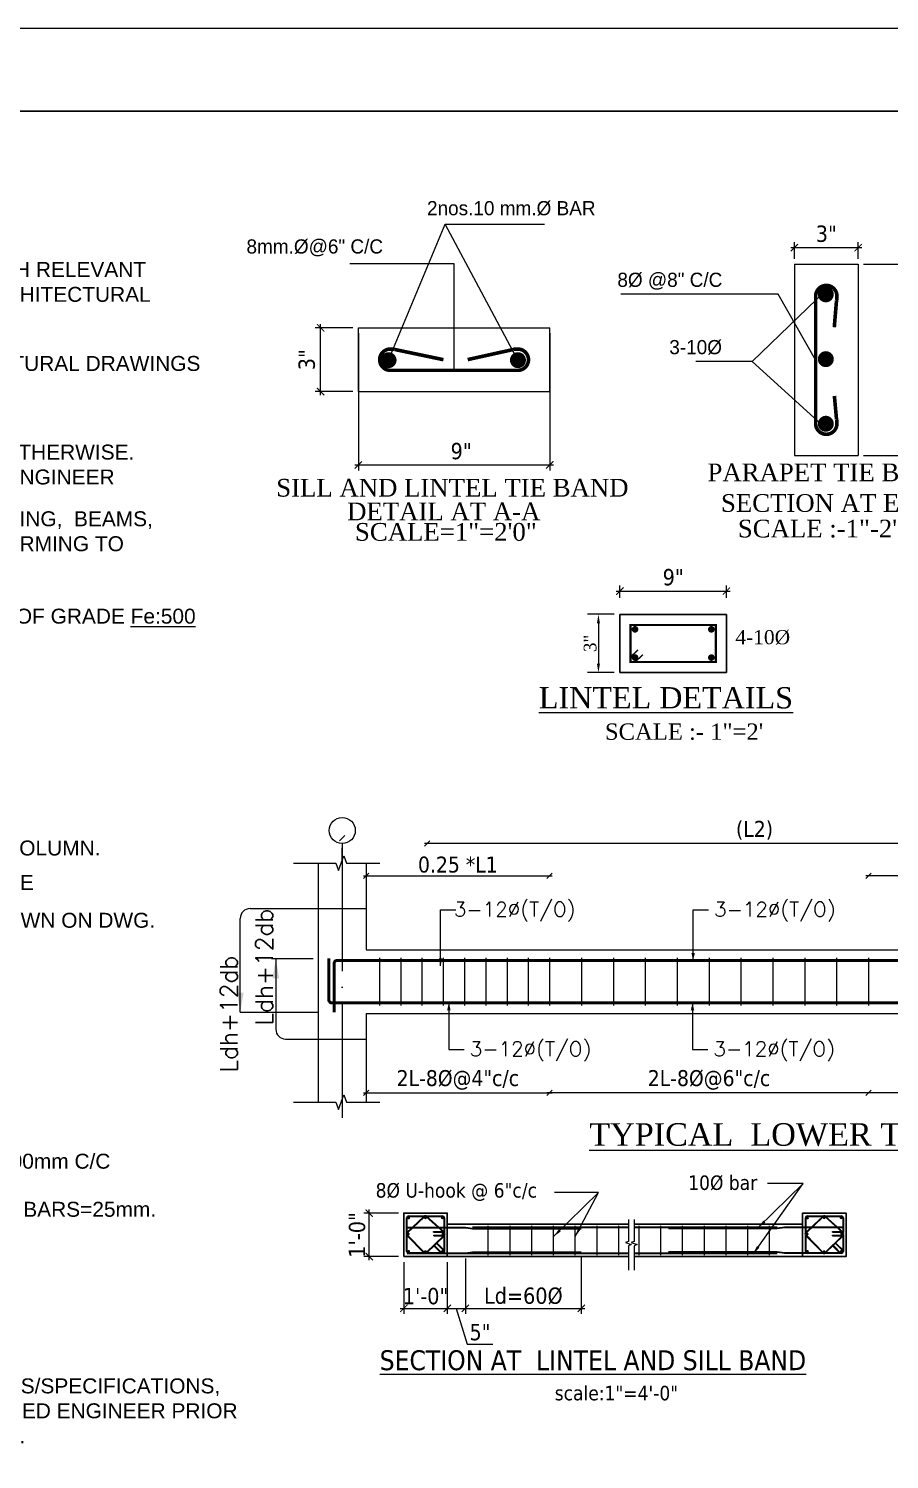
# Model space of a CAD drawing. Header units: inches. Extents: x 130993 to 274375, y -5108 to 103559.
# Drawn here: x 151412 to 151888, y 50694 to 51484 of the extents above; entities that cross this region are included whole.
import ezdxf
from ezdxf.enums import TextEntityAlignment as Align

# ---------------------------------------------------------------- set-up
doc = ezdxf.new("R2010")
doc.units = ezdxf.units.IN
doc.header["$MEASUREMENT"] = 0
doc.header["$PDMODE"] = 2
doc.header["$PDSIZE"] = -3
doc.linetypes.add('ACAD_ISO04W100', pattern=[30, 24, -3, 0, -3])
doc.linetypes.add('DASHED', pattern=[0.75, 0.5, -0.25])
for name, color, linetype, lineweight in [('BARS', 1, 'Continuous', 50), ('beam line', 3, 'DASHED', 15), ('Boarder', 145, 'Continuous', 20), ('CL', 6, 'ACAD_ISO04W100', 9), ('DIM', 5, 'Continuous', 9), ('DIMENSION', 142, 'Continuous', 20), ('HATCH', 9, 'Continuous', 9), ('MS_bar', 7, 'Continuous', 40), ('PLOT', 1, 'Continuous', 15), ('RCC LINE', 85, 'Continuous', 20), ('REN', 7, 'Continuous', 35), ('STIRUPS', 103, 'Continuous', 35), ('TEXT', 181, 'Continuous', 13), ('wall', 1, 'Continuous', 30)]:
    doc.layers.add(name, color=color, linetype=linetype, lineweight=lineweight)
doc.layers.add('ELEVATION', color=7, linetype='Continuous')
doc.layers.add('STIRRUPS', color=7, linetype='Continuous')
doc.styles.add('Arial', font='arial.ttf', dxfattribs={"width": 0.8, "height": 200})
doc.styles.add('DIM', font='dutch.ttf')
doc.styles.add('dim2', font='tahoma.ttf', dxfattribs={"height": 3})
doc.styles.add('ordinary', font='romans.shx')
doc.styles.add('ramon', font='arial.ttf', dxfattribs={"height": 7})
doc.styles.add('romans', font='romans.shx')
doc.styles.add('ROOM', font='dutch.ttf')
doc.styles.get("Standard").update_dxf_attribs({"font": 'txt.shx', "height": 6})
doc.styles.add('STYLUS', font='stylu.ttf')
doc.styles.add('TAHOMA', font='tahoma.ttf', dxfattribs={"height": 9})
doc.dimstyles.new('1-2', dxfattribs={"dimscale": 0, "dimtxt": 8, "dimasz": 4, "dimexe": 3, "dimexo": 3, "dimgap": 3, "dimtad": 1, "dimdec": 0, "dimlfac": 0.25, "dimzin": 3, "dimdsep": 46, "dimlunit": 4, "dimtxsty": 'TAHOMA', "dimblk1": 'ARCHTICK', "dimblk2": 'ARCHTICK', "dimsah": 1, "dimcen": 0, "dimdle": 2, "dimclrd": 6, "dimclre": 6, "dimclrt": 7, "dimadec": 0, "dimazin": 0, "dimtfac": 0.333333, "dimtdec": 0, "dimtix": 1, "dimtofl": 0, "dimtmove": 0, "dimatfit": 2, "dimfxl": 1, "dimtolj": 1, "dimtzin": 0, "dimlwd": -1, "dimlwe": -1, "dimarcsym": 0})
doc.dimstyles.new('1-4', dxfattribs={"dimscale": 0, "dimtxt": 8, "dimasz": 4, "dimexe": 3, "dimexo": 3, "dimgap": 2, "dimtad": 1, "dimdec": 0, "dimlfac": 0.5, "dimzin": 3, "dimdsep": 46, "dimlunit": 4, "dimtxsty": 'TAHOMA', "dimblk1": 'ARCHTICK', "dimblk2": 'ARCHTICK', "dimsah": 1, "dimcen": 0, "dimdle": 2, "dimclrd": 6, "dimclre": 6, "dimclrt": 7, "dimadec": 0, "dimazin": 0, "dimtfac": 0.333333, "dimtdec": 0, "dimtmove": 1, "dimatfit": 2, "dimfxl": 1, "dimtolj": 1, "dimtzin": 0, "dimlwd": -1, "dimlwe": -1, "dimarcsym": 0})
doc.dimstyles.new('ARROW1', dxfattribs={"dimscale": 96, "dimtxt": 15, "dimasz": 0.05, "dimexe": 0.078125, "dimexo": 0.09375, "dimgap": 0.03125, "dimtad": 1, "dimdec": 0, "dimzin": 3, "dimdsep": 46, "dimlunit": 4, "dimtxsty": 'TAHOMA', "dimcen": 0.09375, "dimclrt": 7, "dimadec": 0, "dimazin": 0, "dimtfac": 1, "dimtdec": 0, "dimtmove": 0, "dimatfit": 3, "dimfxl": 1, "dimfrac": 2, "dimtolj": 1, "dimtzin": 0, "dimarcsym": 0})
doc.dimstyles.new('Copy of Standard1', dxfattribs={"dimscale": 24, "dimtxt": 0.083333, "dimasz": 0.03125, "dimexe": 0.046875, "dimexo": 0.078125, "dimgap": 0.046875, "dimtad": 1, "dimdec": 0, "dimzin": 3, "dimdsep": 46, "dimlunit": 4, "dimtxsty": 'Arial', "dimblk": 'DOT', "dimcen": 0.13, "dimdle": 0.046875, "dimclrd": 5, "dimclre": 5, "dimclrt": 7, "dimaunit": 1, "dimadec": 0, "dimazin": 0, "dimtfac": 1, "dimtdec": 0, "dimtofl": 0, "dimtmove": 0, "dimatfit": 3, "dimldrblk": 'DOT', "dimfxl": 1, "dimtolj": 1, "dimtzin": 0, "dimlwd": -1, "dimlwe": -1, "dimarcsym": 0})
doc.dimstyles.new('dim 3  -8', dxfattribs={"dimtxt": 3, "dimasz": 1, "dimexe": 0.5, "dimexo": 0, "dimgap": 0.5, "dimtad": 1, "dimdec": 4, "dimzin": 3, "dimlunit": 4, "dimtxsty": 'dim2', "dimblk": 'OBLIQUE', "dimcen": 0, "dimdle": 0.5, "dimse1": 1, "dimse2": 1, "dimclrd": 256, "dimclre": 256, "dimclrt": 256, "dimadec": 0, "dimazin": 0, "dimtfac": 1, "dimtdec": 4, "dimtix": 1, "dimtmove": 0, "dimatfit": 3, "dimldrblk": 'lea', "dimfxl": 1, "dimfrac": 1, "dimarcsym": 0})
doc.dimstyles.new('dim2', dxfattribs={"dimtxt": 2.5, "dimasz": 1, "dimexe": 0.5, "dimexo": 0, "dimgap": 0.5, "dimtad": 1, "dimzin": 3, "dimlunit": 4, "dimtxsty": 'dim2', "dimblk": 'OBLIQUE', "dimcen": 0, "dimdle": 0.5, "dimclrd": 256, "dimclre": 256, "dimclrt": 256, "dimadec": 0, "dimazin": 0, "dimtfac": 1, "dimtix": 1, "dimtmove": 0, "dimatfit": 3, "dimldrblk": 'lea', "dimfxl": 1, "dimfxlon": 1, "dimfrac": 1, "dimarcsym": 0})
doc.dimstyles.new('FD', dxfattribs={"dimtxt": 7, "dimasz": 5, "dimexe": 6, "dimexo": 0, "dimgap": 1, "dimtad": 1, "dimdec": 4, "dimrnd": 1, "dimzin": 0, "dimdsep": 46, "dimlunit": 4, "dimtxsty": 'DIM', "dimcen": 0.0625, "dimclrd": 256, "dimclre": 256, "dimclrt": 256, "dimadec": 0, "dimazin": 0, "dimtfac": 0.010417, "dimtdec": 4, "dimtmove": 1, "dimatfit": 3, "dimfxl": 1, "dimfrac": 2, "dimtolj": 1, "dimtzin": 0, "dimarcsym": 0})

# ---------------------------------------------------------------- blocks, each defined once
blk = doc.blocks.new('_Oblique')
at = {"color": 0, "linetype": 'ByBlock', "lineweight": -2}
blk.add_line((-0.5, -0.5), (0.5, 0.5), dxfattribs=at)
blk = doc.blocks.new('lea')
blk.add_solid([(-1.4, -0.33), (-1.4, 0.33), (0, 0)])
blk = doc.blocks.new('*D156')
at = {"layer": 'Defpoints', "color": 0}
for p in [(63.04, 46.77), (28.54, 37.87), (63.04, 29.89)]:
    blk.add_point(p, dxfattribs=at)
at = {"layer": 'DIM', "lineweight": -2}
blk.add_line((28.04, 29.89), (63.54, 29.89), dxfattribs=at)
at = {"layer": 'DIM', "lineweight": -2, "rotation": 180}
blk.add_blockref('_Oblique', (28.54, 29.89), dxfattribs=at)
at = {"layer": 'DIM', "lineweight": -2}
blk.add_blockref('_Oblique', (63.04, 29.89), dxfattribs=at)
at = {"layer": 'DIM', "insert": (45.79, 32.28), "char_height": 3, "attachment_point": 5, "style": 'dim2'}
blk.add_mtext('2L-8%%C@4"c/c', dxfattribs=at)
blk = doc.blocks.new('*D157')
at = {"layer": 'Defpoints', "color": 0}
for p in [(63.04, 46.77), (123.04, 46.77), (63.04, 29.89)]:
    blk.add_point(p, dxfattribs=at)
at = {"layer": 'DIM', "lineweight": -2}
blk.add_line((123.54, 29.89), (62.54, 29.89), dxfattribs=at)
at = {"layer": 'DIM', "lineweight": -2, "rotation": 180}
blk.add_blockref('_Oblique', (63.04, 29.89), dxfattribs=at)
at = {"layer": 'DIM', "lineweight": -2}
blk.add_blockref('_Oblique', (123.04, 29.89), dxfattribs=at)
at = {"layer": 'DIM', "insert": (93.04, 32.28), "char_height": 3, "attachment_point": 5, "style": 'dim2'}
blk.add_mtext('2L-8%%C@6"c/c', dxfattribs=at)
blk = doc.blocks.new('*D158')
at = {"layer": 'Defpoints', "color": 0}
for p in [(123.04, 46.77), (157.54, 44.77), (123.04, 29.89)]:
    blk.add_point(p, dxfattribs=at)
at = {"layer": 'DIM', "lineweight": -2}
blk.add_line((158.04, 29.89), (122.54, 29.89), dxfattribs=at)
at = {"layer": 'DIM', "lineweight": -2, "rotation": 180}
blk.add_blockref('_Oblique', (123.04, 29.89), dxfattribs=at)
at = {"layer": 'DIM', "lineweight": -2}
blk.add_blockref('_Oblique', (157.54, 29.89), dxfattribs=at)
at = {"layer": 'DIM', "insert": (140.29, 32.28), "char_height": 3, "attachment_point": 5, "style": 'dim2'}
blk.add_mtext('2L-8%%C@4"c/c', dxfattribs=at)
blk = doc.blocks.new('*D159')
at = {"layer": 'Defpoints', "color": 0}
for p in [(63.04, 70.69), (28.54, 56.77), (63.04, 53.77)]:
    blk.add_point(p, dxfattribs=at)
at = {"layer": 'DIM', "lineweight": -2}
blk.add_line((28.04, 70.69), (63.54, 70.69), dxfattribs=at)
at = {"layer": 'DIM', "lineweight": -2, "rotation": 180}
blk.add_blockref('_Oblique', (28.54, 70.69), dxfattribs=at)
at = {"layer": 'DIM', "lineweight": -2}
blk.add_blockref('_Oblique', (63.04, 70.69), dxfattribs=at)
at = {"layer": 'DIM', "insert": (45.79, 72.76), "char_height": 3, "attachment_point": 5, "style": 'dim2'}
blk.add_mtext('0.25 *L1', dxfattribs=at)
blk = doc.blocks.new('*D160')
at = {"layer": 'Defpoints', "color": 0}
for p in [(123.04, 70.69), (157.54, 56.77), (123.04, 53.77)]:
    blk.add_point(p, dxfattribs=at)
at = {"layer": 'DIM', "lineweight": -2}
blk.add_line((158.04, 70.69), (122.54, 70.69), dxfattribs=at)
at = {"layer": 'DIM', "lineweight": -2, "rotation": 180}
blk.add_blockref('_Oblique', (123.04, 70.69), dxfattribs=at)
at = {"layer": 'DIM', "lineweight": -2}
blk.add_blockref('_Oblique', (157.54, 70.69), dxfattribs=at)
at = {"layer": 'DIM', "insert": (140.29, 72.76), "char_height": 3, "attachment_point": 5, "style": 'dim2'}
blk.add_mtext('0.25*L1 ', dxfattribs=at)
blk = doc.blocks.new('*D167')
at = {"layer": 'Defpoints', "color": 0}
for p in [(40.04, 76.75), (40.04, 70.45), (162.04, 70.45)]:
    blk.add_point(p, dxfattribs=at)
at = {"layer": 'DIM', "lineweight": -2}
blk.add_line((162.54, 76.75), (39.54, 76.75), dxfattribs=at)
at = {"layer": 'DIM', "lineweight": -2, "rotation": 180}
blk.add_blockref('_Oblique', (40.04, 76.75), dxfattribs=at)
at = {"layer": 'DIM', "lineweight": -2}
blk.add_blockref('_Oblique', (162.04, 76.75), dxfattribs=at)
at = {"layer": 'DIM', "insert": (101.04, 79.23), "char_height": 3, "attachment_point": 5, "style": 'dim2'}
blk.add_mtext(' (L2)', dxfattribs=at)
blk = doc.blocks.new('_ArchTick')
at = {"color": 0, "linetype": 'ByBlock', "const_width": 0.15}
blk.add_lwpolyline([(-0.5, -0.5), (0.5, 0.5)], dxfattribs=at)
blk = doc.blocks.new('*D1559')
at = {"layer": 'Defpoints', "color": 0}
for p in [(151619.5, 50805.93), (151643.5, 50805.93), (151643.5, 50777.4)]:
    blk.add_point(p, dxfattribs=at)
at = {"layer": 'DIM', "color": 6}
for p, q in [((151619.5, 50802.93), (151619.5, 50774.4)), ((151643.5, 50802.93), (151643.5, 50774.4)), ((151617.5, 50777.4), (151645.5, 50777.4))]:
    blk.add_line(p, q, dxfattribs=at)
at = {"layer": 'DIM', "color": 6, "xscale": 4, "yscale": 4, "zscale": 4, "rotation": 180}
blk.add_blockref('_ArchTick', (151619.5, 50777.4), dxfattribs=at)
at = {"layer": 'DIM', "color": 6, "xscale": 4, "yscale": 4, "zscale": 4}
blk.add_blockref('_ArchTick', (151643.5, 50777.4), dxfattribs=at)
at = {"layer": 'DIM', "color": 7, "insert": (151631.5, 50784.08), "char_height": 9, "attachment_point": 5, "style": 'TAHOMA'}
blk.add_mtext('\\A1;1\'-0"', dxfattribs=at)
blk = doc.blocks.new('*D1560')
at = {"layer": 'Defpoints', "color": 0}
for p in [(151643.5, 50805.93), (151653.5, 50807.93), (151653.5, 50777.4)]:
    blk.add_point(p, dxfattribs=at)
at = {"layer": 'DIM', "color": 6}
for p, q in [((151653.5, 50804.93), (151653.5, 50774.4)), ((151643.5, 50802.93), (151643.5, 50774.4)), ((151641.5, 50777.4), (151655.5, 50777.4)), ((151648.5, 50777.4), (151654.44, 50757.62)), ((151654.44, 50757.62), (151668.73, 50757.62))]:
    blk.add_line(p, q, dxfattribs=at)
at = {"layer": 'DIM', "color": 6, "xscale": 4, "yscale": 4, "zscale": 4, "rotation": 180}
blk.add_blockref('_ArchTick', (151643.5, 50777.4), dxfattribs=at)
at = {"layer": 'DIM', "color": 6, "xscale": 4, "yscale": 4, "zscale": 4}
blk.add_blockref('_ArchTick', (151653.5, 50777.4), dxfattribs=at)
at = {"layer": 'DIM', "color": 7, "insert": (151661.58, 50764.21), "char_height": 9, "attachment_point": 5, "style": 'TAHOMA'}
blk.add_mtext('\\A1;5"', dxfattribs=at)
blk = doc.blocks.new('*D1561')
at = {"layer": 'Defpoints', "color": 0}
for p in [(151653.5, 50807.93), (151717.5, 50808.43), (151717.5, 50777.4)]:
    blk.add_point(p, dxfattribs=at)
at = {"layer": 'DIM', "color": 6}
for p, q in [((151653.5, 50804.93), (151653.5, 50774.4)), ((151717.5, 50805.43), (151717.5, 50774.4)), ((151651.5, 50777.4), (151719.5, 50777.4))]:
    blk.add_line(p, q, dxfattribs=at)
at = {"layer": 'DIM', "color": 6, "xscale": 4, "yscale": 4, "zscale": 4, "rotation": 180}
blk.add_blockref('_ArchTick', (151653.5, 50777.4), dxfattribs=at)
at = {"layer": 'DIM', "color": 6, "xscale": 4, "yscale": 4, "zscale": 4}
blk.add_blockref('_ArchTick', (151717.5, 50777.4), dxfattribs=at)
at = {"layer": 'DIM', "color": 7, "insert": (151685.5, 50784.19), "char_height": 9, "attachment_point": 5, "style": 'TAHOMA'}
blk.add_mtext('\\A1;Ld=60%%C ', dxfattribs=at)
blk = doc.blocks.new('*D1562')
at = {"layer": 'Defpoints', "color": 0}
for p in [(151600.43, 50829.93), (151619.5, 50829.93), (151619.5, 50805.93)]:
    blk.add_point(p, dxfattribs=at)
at = {"layer": 'DIM', "color": 6}
for p, q in [((151616.5, 50829.93), (151597.43, 50829.93)), ((151600.43, 50803.93), (151600.43, 50831.93)), ((151616.5, 50805.93), (151597.43, 50805.93))]:
    blk.add_line(p, q, dxfattribs=at)
at = {"layer": 'DIM', "color": 6, "xscale": 4, "yscale": 4, "zscale": 4}
for p, rotation in [((151600.43, 50829.93), 90), ((151600.43, 50805.93), 270)]:
    blk.add_blockref('_ArchTick', p, dxfattribs=dict(at, rotation=rotation))
at = {"layer": 'DIM', "color": 7, "insert": (151593.74, 50817.93), "char_height": 9, "attachment_point": 5, "rotation": 90, "style": 'TAHOMA'}
blk.add_mtext('\\A1;1\'-0"', dxfattribs=at)
blk = doc.blocks.new('txt')
at = {"layer": 'ELEVATION', "lineweight": 25, "ltscale": 50, "style": 'ramon'}
for s, p in [('3. UNLESS SPECIFIED OTHERWISE, ALL LEVELS SHOWN IN STRUCTURAL DRAWINGS', (30736.3, -25284.6)), ('9. BARS IN COLUMNS SHALL BE SPLICED ONLY AT MID HEIGHT OF COLUMN.', (30729.17, -25608.69)), ('10. BARS SPLICING IN BEAM SHALL BE AVOIDED IN THE SPAN WHERE', (30728.78, -25631.75)), ('  INTERMEDIATE BEAM IS CONNECTED AND SHALL BE ONLY AS SHOWN ON DWG.', (30729.34, -25657.03)), ('12. TEMP./DISTRIBUTION REINFORCEMENT FOR SLAB - TMT 8%%C @ 200mm C/C', (30729.47, -25818.17)), ('13. CLEAR VERTICAL DISTANCE BETWEEN TWO ROWS (LAYERS) OF BARS=25mm.', (30729.56, -25850.34))]:
    blk.add_text(s, height=10, dxfattribs=at).set_placement(p)
at = {"layer": 'ELEVATION', "lineweight": 25, "ltscale": 50, "char_height": 10, "attachment_point": 1, "style": 'ramon'}
for s, insert, width in [('2. STRUCTURAL DRAWINGS SHALL BE READ IN CONJUNCTION WITH RELEVANT \\P    ARCHITECTURAL DRAWINGS AND IN ANY CONFLICT REFER  ARCHITECTURAL\\P    DRAWINGS FOR DIMENSIONS.', (30736.46, -25211.71), 564.6945), ('5. ALL DIMENSION & LEVEL ARE IN FEET-INCHES UNLESS NOTED OTHERWISE. \\P    ALL DIMENSION TO BE VERIFIED ON SITE & APPROVED BY THE ENGINEER', (30736.31, -25333.87), 564.6945), ('6. GRADE OF CONCRETE MIX SHALL BE {\\L\\C1;M-25} FOR COLUMNS, FOOTING,  BEAMS, SLABS {\\L\\C1;M20} FOR  WALLS ETC.  UNLESS NOTED OTHERWISE CONFORMING TO IS:456-2000.', (30736.35, -25378.49), 564.6945), ('7. REINFORCEMENT SHALL BE HIGH STRENGTH DEFORMED BARS OF GRADE{\\L \\C1;Fe:500}  \\P   CONFORMING TO IS: 1786-2008.', (30736.23, -25443.62), 601.2329), ('18. ANY DISCREPANCY NOTED BETWEEN DETAILS IN THE DRAWINGS/SPECIFICATIONS,\\P     THE MATTER SHALL BE BROUGHT TO THE NOTICE OF  CONCERNED ENGINEER PRIOR \\P     TO CONSTRUCTION AND GOT RECONCILED BEFORE EXECUTION.', (30730.97, -25958.46), 684.4209)]:
    blk.add_mtext(s, dxfattribs=dict(at, insert=insert, width=width))
blk = doc.blocks.new('*D60')
at = {"layer": 'Defpoints', "color": 0}
for p in [(53491, 13840.91), (53432.18, 13834.19), (53491, 13834.19)]:
    blk.add_point(p, dxfattribs=at)
at = {"layer": 'DIMENSION', "color": 6}
for p, q in [((53430.18, 13840.91), (53493, 13840.91)), ((53432.18, 13837.19), (53432.18, 13843.91)), ((53491, 13837.19), (53491, 13843.91))]:
    blk.add_line(p, q, dxfattribs=at)
at = {"layer": 'DIMENSION', "color": 6, "xscale": 4, "yscale": 4, "zscale": 4, "rotation": 180}
blk.add_blockref('_ArchTick', (53432.18, 13840.91), dxfattribs=at)
at = {"layer": 'DIMENSION', "color": 6, "xscale": 4, "yscale": 4, "zscale": 4}
blk.add_blockref('_ArchTick', (53491, 13840.91), dxfattribs=at)
at = {"layer": 'DIMENSION', "color": 7, "insert": (53461.59, 13848.51), "char_height": 9, "attachment_point": 5, "style": 'TAHOMA'}
blk.add_mtext('\\A1;9"', dxfattribs=at)
blk = doc.blocks.new('*D61')
at = {"layer": 'Defpoints', "color": 0}
for p in [(53429.01, 13828.14), (53420.32, 13795.93), (53429.01, 13795.93)]:
    blk.add_point(p, dxfattribs=at)
at = {"layer": 'DIMENSION', "lineweight": -2}
for p, q in [((53429.01, 13828.14), (53414.32, 13828.14)), ((53420.32, 13823.14), (53420.32, 13800.93)), ((53429.01, 13795.93), (53414.32, 13795.93))]:
    blk.add_line(p, q, dxfattribs=at)
at = {"layer": 'DIMENSION'}
for points in [[(53419.49, 13823.14), (53421.15, 13823.14), (53420.32, 13828.14)], [(53419.49, 13800.93), (53421.15, 13800.93), (53420.32, 13795.93)]]:
    blk.add_solid(points, dxfattribs=at)
at = {"layer": 'DIMENSION', "insert": (53415.75, 13812.03), "char_height": 7, "attachment_point": 5, "rotation": 90, "style": 'DIM'}
blk.add_mtext('\\A1;3"', dxfattribs=at)
blk = doc.blocks.new('_Dot')
at = {"color": 0, "linetype": 'ByBlock', "lineweight": -2}
blk.add_line((-0.5, 0), (-1, 0), dxfattribs=at)
at = {"color": 0, "linetype": 'ByBlock', "const_width": 0.5}
blk.add_lwpolyline([(-0.25, 0, 1), (0.25, 0, 1)], format="xyb", close=True, dxfattribs=at)
blk = doc.blocks.new('*D104')
at = {"layer": 'Defpoints', "color": 0}
for p in [(53287.8, 13986.2), (53393.44, 13986.2), (53393.44, 13910.49)]:
    blk.add_point(p, dxfattribs=at)
at = {"layer": 'DIMENSION', "color": 6}
for p, q in [((53287.8, 13983.2), (53287.8, 13907.49)), ((53393.44, 13983.2), (53393.44, 13907.49)), ((53285.8, 13910.49), (53395.44, 13910.49))]:
    blk.add_line(p, q, dxfattribs=at)
at = {"layer": 'DIMENSION', "color": 6, "xscale": 4, "yscale": 4, "zscale": 4, "rotation": 180}
blk.add_blockref('_ArchTick', (53287.8, 13910.49), dxfattribs=at)
at = {"layer": 'DIMENSION', "color": 6, "xscale": 4, "yscale": 4, "zscale": 4}
blk.add_blockref('_ArchTick', (53393.44, 13910.49), dxfattribs=at)
at = {"layer": 'DIMENSION', "color": 7, "insert": (53344.53, 13918.09), "char_height": 9, "attachment_point": 5, "style": 'TAHOMA'}
blk.add_mtext('\\A1;9"', dxfattribs=at)
blk = doc.blocks.new('*D105')
at = {"layer": 'Defpoints', "color": 0}
for p in [(53266.96, 13986.2), (53287.8, 13986.2), (53287.8, 13950.99)]:
    blk.add_point(p, dxfattribs=at)
at = {"layer": 'DIMENSION', "color": 6}
for p, q in [((53284.8, 13986.2), (53263.96, 13986.2)), ((53266.96, 13948.99), (53266.96, 13988.2)), ((53284.8, 13950.99), (53263.96, 13950.99))]:
    blk.add_line(p, q, dxfattribs=at)
at = {"layer": 'DIMENSION', "color": 6, "xscale": 4, "yscale": 4, "zscale": 4}
for p, rotation in [((53266.96, 13986.2), 90), ((53266.96, 13950.99), 270)]:
    blk.add_blockref('_ArchTick', p, dxfattribs=dict(at, rotation=rotation))
at = {"layer": 'DIMENSION', "color": 7, "insert": (53259.36, 13968.6), "char_height": 9, "attachment_point": 5, "rotation": 90, "style": 'TAHOMA'}
blk.add_mtext('\\A1;3"', dxfattribs=at)
blk = doc.blocks.new('*D106')
at = {"layer": 'Defpoints', "color": 0}
for p in [(53563.71, 14030.42), (53528.5, 14021.32), (53563.71, 14021.32)]:
    blk.add_point(p, dxfattribs=at)
at = {"layer": 'DIMENSION', "color": 6}
for p, q in [((53526.5, 14030.42), (53565.71, 14030.42)), ((53528.5, 14024.32), (53528.5, 14033.42)), ((53563.71, 14024.32), (53563.71, 14033.42))]:
    blk.add_line(p, q, dxfattribs=at)
at = {"layer": 'DIMENSION', "color": 6, "xscale": 4, "yscale": 4, "zscale": 4, "rotation": 180}
blk.add_blockref('_ArchTick', (53528.5, 14030.42), dxfattribs=at)
at = {"layer": 'DIMENSION', "color": 6, "xscale": 4, "yscale": 4, "zscale": 4}
blk.add_blockref('_ArchTick', (53563.71, 14030.42), dxfattribs=at)
at = {"layer": 'DIMENSION', "color": 7, "insert": (53546.11, 14038.02), "char_height": 9, "attachment_point": 5, "style": 'TAHOMA'}
blk.add_mtext('\\A1;3"', dxfattribs=at)
blk = doc.blocks.new('*D107')
at = {"layer": 'Defpoints', "color": 0}
for p in [(53563.71, 14021.32), (53563.71, 13915.68), (53599.41, 13915.68)]:
    blk.add_point(p, dxfattribs=at)
at = {"layer": 'DIMENSION', "color": 6}
for p, q in [((53599.41, 14023.32), (53599.41, 13913.68)), ((53566.71, 14021.32), (53602.41, 14021.32)), ((53566.71, 13915.68), (53602.41, 13915.68))]:
    blk.add_line(p, q, dxfattribs=at)
at = {"layer": 'DIMENSION', "color": 6, "xscale": 4, "yscale": 4, "zscale": 4}
for p, rotation in [((53599.41, 14021.32), 90), ((53599.41, 13915.68), 270)]:
    blk.add_blockref('_ArchTick', p, dxfattribs=dict(at, rotation=rotation))
at = {"layer": 'DIMENSION', "color": 7, "insert": (53591.81, 13968.5), "char_height": 9, "attachment_point": 5, "rotation": 90, "style": 'TAHOMA'}
blk.add_mtext('\\A1;9"', dxfattribs=at)
blk = doc.blocks.new('A$C08B83595')
at = {"linetype": 'Continuous'}
for points in [[(14.84632, 73.04734), (22.85389, 73.04734), (23.35389, 71.67361), (24.35389, 74.42108), (24.85389, 73.04734), (31.14479, 73.04734)], [(14.84632, 28.10994), (22.85389, 28.10994), (23.35389, 26.7362), (24.35389, 29.48368), (24.85389, 28.10994), (31.14479, 28.10994)]]:
    blk.add_lwpolyline(points, dxfattribs=at)
blk.add_circle((24.04656, 79.19831), 2.44805)
at = {"layer": 'BARS'}
for points in [[(21.54247, 55.09399), (21.54247, 47.27414, 0.414213562), (22.04247, 46.77414), (286.04247, 46.77414, 0.414213562), (286.54247, 47.27414), (286.54247, 71.77414)], [(22.54247, 45.02512), (22.54247, 54.27414, -0.414213562), (23.04247, 54.77414), (285.04247, 54.77414, -0.414213562), (285.54247, 54.27414), (285.54247, 29.77414)]]:
    blk.add_lwpolyline(points, format="xyb", dxfattribs=at)
at = {"layer": 'CL'}
blk.add_line((24.04247, 76.75026), (24.04247, 25.16164), dxfattribs=at)
at = {"layer": 'DIM'}
for p, q in [((24.04247, 73.04734), (24.04247, 75.93342)), ((6.70737, 64.50143), (28.54247, 64.50143)), ((13.39445, 39.96844), (28.54247, 39.96844))]:
    blk.add_line(p, q, dxfattribs=at)
for centre, start, end in [((6.70737, 62.66052), 90, 180), ((13.39445, 41.80935), 180, 270)]:
    blk.add_arc(centre, 1.84091, start, end, dxfattribs=at)
for points in [[(12.16718, 51.41217), (10.9399, 51.41217), (11.55354, 55.09399)], [(5.4801, 48.70694), (4.25283, 48.70694), (4.86646, 45.02512)]]:
    blk.add_solid(points, dxfattribs=at)
at = {"layer": 'ELEVATION'}
for p, q in [((4.86646, 45.02512), (4.86646, 62.66064)), ((11.55354, 55.09399), (11.55354, 41.80915))]:
    blk.add_line(p, q, dxfattribs=at)
at = {"layer": 'HATCH', "ltscale": 0.25}
for p, q in [((10.76302, 55.09399), (18.54247, 55.09399)), ((4.86646, 45.02512), (19.54247, 45.02512))]:
    blk.add_line(p, q, dxfattribs=at)
at = {"layer": 'RCC LINE'}
for p, q in [((19.54247, 73.04734), (19.54247, 28.10994)), ((28.54247, 73.04734), (28.54247, 56.77414)), ((28.54247, 56.77414), (157.54247, 56.77414)), ((28.54247, 44.77414), (28.54247, 28.10994)), ((28.54247, 44.77414), (157.54247, 44.77414))]:
    blk.add_line(p, q, dxfattribs=at)
at = {"layer": 'STIRUPS', "lineweight": 25}
for p, q in [((31.04247, 55.27414), (31.04247, 46.27414)), ((35.04247, 55.27414), (35.04247, 46.27414)), ((39.04247, 55.27414), (39.04247, 46.27414)), ((43.04247, 55.27414), (43.04247, 46.27414)), ((47.04247, 55.27414), (47.04247, 46.27414)), ((51.04247, 55.27414), (51.04247, 46.27414)), ((55.04247, 55.27414), (55.04247, 46.27414)), ((59.04247, 55.27414), (59.04247, 46.27414)), ((63.04247, 55.27414), (63.04247, 46.27414)), ((69.04247, 55.27414), (69.04247, 46.27414)), ((75.04247, 55.27414), (75.04247, 46.27414)), ((81.04247, 55.27414), (81.04247, 46.27414)), ((87.04247, 55.27414), (87.04247, 46.27414)), ((93.04247, 55.27414), (93.04247, 46.27414)), ((99.04247, 55.27414), (99.04247, 46.27414)), ((105.04247, 55.27414), (105.04247, 46.27414)), ((111.04247, 55.27414), (111.04247, 46.27414)), ((117.04247, 55.27414), (117.04247, 46.27414)), ((123.04247, 55.27414), (123.04247, 46.27414))]:
    blk.add_line(p, q, dxfattribs=at)
at = {"layer": 'DIM', "rotation": 180}
blk.add_blockref('_Oblique', (24.04247, 77.7305), dxfattribs=at)
at = {"layer": 'DIM', "color": 1, "char_height": 2.75, "attachment_point": 1, "style": 'ordinary'}
for insert in [(45.04754, 65.75126), (93.99165, 65.75126), (48.03551, 39.49176), (93.87018, 39.49176)]:
    blk.add_mtext('3-12%%C(T/O)', dxfattribs=dict(at, insert=insert))
at = {"layer": 'ELEVATION', "char_height": 3.221591, "attachment_point": 5, "rotation": 90, "style": 'romans'}
for insert in [(9.36025, 53.51548), (2.7049, 44.67772)]:
    blk.add_mtext('Ldh+12db', dxfattribs=dict(at, insert=insert))
at = {"layer": 'TEXT', "lineweight": 25, "style": 'ROOM'}
blk.add_text('%%UTYPICAL  LOWER TIE LONGITUDINAL SECTION', height=4.25, dxfattribs=at).set_placement((142.27374, 22.03484), align=Align.MIDDLE_CENTER)
at = {"layer": 'DIM'}
for base, p1, p2, text, picture, middle in [((40.04247, 76.75026), (162.04247, 70.45285), (40.04247, 70.45285), ' (L2)', '*D167', (101.04247, 79.2328)), ((63.04247, 29.88877), (123.04247, 46.77414), (63.04247, 46.77414), '2L-8%%C@6"c/c', '*D157', (93.04247, 32.28266)), ((123.04247, 29.88877), (157.54247, 44.77414), (123.04247, 46.77414), '2L-8%%C@4"c/c', '*D158', (140.29247, 32.28266))]:
    dim = blk.add_linear_dim(base=base, p1=p1, p2=p2, angle=180, text=text, dimstyle='dim 3  -8', dxfattribs=at)
    dim.commit()
    dim.dimension.update_dxf_attribs({"geometry": picture, "text_midpoint": middle})
dim = blk.add_linear_dim(base=(63.04247, 70.69458), p1=(28.54247, 56.77414), p2=(63.04247, 53.77414), text='0.25 *L1', dimstyle='dim 3  -8', dxfattribs=at)
dim.commit()
dim.dimension.update_dxf_attribs({"geometry": '*D159', "text_midpoint": (45.79247, 70.69458), "dimtype": 128})
dim = blk.add_linear_dim(base=(123.04247, 70.69458), p1=(157.54247, 56.77414), p2=(123.04247, 53.77414), angle=180, text='0.25*L1 ', dimstyle='dim 3  -8', dxfattribs=at)
dim.commit()
dim.dimension.update_dxf_attribs({"geometry": '*D160', "text_midpoint": (140.29247, 70.69458), "dimtype": 128})
dim = blk.add_linear_dim(base=(63.04247, 29.88877), p1=(28.54247, 37.86974), p2=(63.04247, 46.77414), text='2L-8%%C@4"c/c', dimstyle='dim 3  -8', dxfattribs=at)
dim.commit()
dim.dimension.update_dxf_attribs({"geometry": '*D156', "text_midpoint": (45.79247, 32.28266)})
for points in [[(42.54875, 53.77414), (42.54875, 64.26849), (45.42467, 64.26849)], [(90.0549, 54.77414), (90.0549, 64.26849), (92.93083, 64.26849)], [(44.09876, 46.77414), (44.09876, 38.00899), (46.97468, 38.00899)], [(89.93343, 46.77414), (89.93343, 38.00899), (92.80936, 38.00899)]]:
    blk.add_leader(points, dimstyle='dim2', override={"dimgap": 0.5, "dimtad": 0}, dxfattribs=at)
blk = doc.blocks.new('sbs1')
at = {"layer": 'Boarder', "ltscale": 10, "const_width": 4.4018}
for points in [[(53545.84553, 14006.8613, 1), (53545.84553, 14002.45951, 1)], [(53302.25844, 13968.33354, 1), (53306.66024, 13968.33354, 1)], [(53373.68471, 13968.33354, 1), (53378.0865, 13968.33354, 1)], [(53545.84553, 13971.09914, 1), (53545.84553, 13966.69735, 1)], [(53545.84553, 13935.43504, 1), (53545.84553, 13931.03325, 1)]]:
    blk.add_lwpolyline(points, format="xyb", close=True, dxfattribs=at)
at = {"layer": 'MS_bar', "const_width": 1.98766}
for points in [[(53550.5837, 13948.59067), (53551.75444, 13935.66267, -0.098138847), (53551.97625, 13934.54346), (53551.97625, 13933.28562, -1), (53540.23813, 13933.28562), (53540.23813, 14003.71438, -1), (53551.97625, 14003.71438), (53551.97625, 14002.45654, -0.098138847), (53551.75444, 14001.33733), (53550.52855, 13986.49846)], [(53348.16492, 13968.65036), (53373.45708, 13974.24246, -0.098138847), (53374.57629, 13974.46427), (53375.83413, 13974.46427, -1), (53375.83413, 13962.72614), (53305.40537, 13962.72614, -1), (53305.40537, 13974.46427), (53306.66321, 13974.46427, -0.098138847), (53307.78242, 13974.24246), (53334.75069, 13968.5952)]]:
    blk.add_lwpolyline(points, format="xyb", dxfattribs=at)
at = {"layer": 'PLOT'}
for p, q in [((53528.5, 14021.32157), (53528.5, 13915.67843)), ((53528.5, 14021.32157), (53563.71438, 14021.32157)), ((53563.71438, 14021.32157), (53563.71438, 13915.67843)), ((53287.79818, 13986.2024), (53393.44132, 13986.2024)), ((53287.79818, 13950.98801), (53287.79818, 13986.2024)), ((53393.44132, 13950.98801), (53393.44132, 13986.2024)), ((53287.79818, 13950.98801), (53393.44132, 13950.98801)), ((53528.5, 13915.67843), (53563.71438, 13915.67843))]:
    blk.add_line(p, q, dxfattribs=at)
at = {"layer": 'wall'}
for p, q in [((53432.17843, 13828.07446), (53491, 13828.07446)), ((53432.17843, 13828.07446), (53432.17843, 13795.92554)), ((53491, 13795.92554), (53491, 13828.07446)), ((53432.17843, 13795.92554), (53491, 13795.92554))]:
    blk.add_line(p, q, dxfattribs=at)
at = {"layer": 'wall', "const_width": 1.17381}
blk.add_lwpolyline([(53438.04749, 13822.20539), (53485.13094, 13822.20539), (53485.13094, 13801.79461), (53438.04749, 13801.79461)], close=True, dxfattribs=at)
at = {"layer": 'wall', "const_width": 1.83408}
for points in [[(53439.60997, 13819.79725, 1), (53441.44406, 13819.79725, 1)], [(53483.56846, 13819.79725, -1), (53481.73437, 13819.79725, -1)], [(53439.60997, 13804.20275, -1), (53441.44406, 13804.20275, -1)], [(53483.56846, 13804.20275, 1), (53481.73437, 13804.20275, 1)]]:
    blk.add_lwpolyline(points, format="xyb", close=True, dxfattribs=at)
at = {"layer": 'wall', "const_width": 0.78254}
for points in [[(53438.43288, 13804.9093), (53442.17894, 13808.49636)], [(53441.05372, 13802.21428), (53444.79978, 13805.80134)]]:
    blk.add_lwpolyline(points, dxfattribs=at)
at = {"layer": 'TEXT'}
for s, height, style, p in [('2nos.10 mm.%%C BAR', 7.8254179, 'STYLUS', (53325.67909, 14048.29848)), ('8mm.%%C@6" C/C', 7.8254179, 'STYLUS', (53226.03391, 14027.17343)), ('8%%C @8" C/C', 7.8254179, 'STYLUS', (53430.77001, 14008.77093)), ('3-10%%C', 7.825418, 'STYLUS', (53459.44137, 13971.6213)), ('4-10%%C', 7.825418, 'DIM', (53495.92692, 13811.57734)), ('SCALE :- 1"=2\'', 9, 'ROOM', (53423.87026, 13758.86116))]:
    blk.add_text(s, height=height, dxfattribs=dict(at, style=style)).set_placement(p)
at = {"layer": 'TEXT', "style": 'DIM'}
blk.add_text('%%ULINTEL DETAILS', height=11.7381269, dxfattribs=at).set_placement((53457.59688, 13782.05181), align=Align.MIDDLE_CENTER)
at = {"layer": 'TEXT', "char_height": 9.7817724, "attachment_point": 1}
for s, insert in [('{\\fTimes New Roman|b0|i0|c0|p18;PARAPET TIE BAND}', (53480.52441, 13911.28457)), ('{\\fTimes New Roman|b0|i0|c0|p18;SILL AND LINTEL TIE BAND}', (53242.44792, 13902.82343)), ('{\\fTimes New Roman|b0|i0|c0|p18;DETAIL AT A-A}', (53281.59322, 13889.74792)), ('{\\fTimes New Roman|b0|i0|c0|p18;SECTION AT E-E}', (53487.97522, 13894.40944)), ('{\\fTimes New Roman|b0|i0|c0|p18;SCALE :-1"-2\'0"}', (53497.27744, 13880.30293)), ('{\\fTimes New Roman|b0|i0|c0|p18;SCALE=1"=2\'0"}', (53285.9158, 13878.47848))]:
    blk.add_mtext(s, dxfattribs=dict(at, insert=insert))
at = {"layer": 'DIMENSION'}
for base, p1, p2, text, picture, middle in [((53563.71438, 14030.42131), (53528.5, 14021.32157), (53563.71438, 14021.32157), '3"', '*D106', (53546.10719, 14030.42131)), ((53393.44132, 13910.49234), (53287.79818, 13986.2024), (53393.44132, 13986.2024), '9"', '*D104', (53344.53121, 13910.49234))]:
    dim = blk.add_linear_dim(base=base, p1=p1, p2=p2, text=text, dimstyle='1-2', override={"dimscale": 1}, dxfattribs=at)
    dim.commit()
    dim.dimension.update_dxf_attribs({"geometry": picture, "text_midpoint": middle, "dimtype": 128})
for base, p1, p2, angle, text, picture, middle in [((53599.40507, 13915.67843), (53563.71438, 14021.32157), (53563.71438, 13915.67843), 270, '9"', '*D107', (53599.40507, 13968.5)), ((53266.96031, 13986.2024), (53287.79818, 13950.98801), (53287.79818, 13986.2024), 90, '3"', '*D105', (53266.96031, 13968.5952))]:
    dim = blk.add_linear_dim(base=base, p1=p1, p2=p2, angle=angle, text=text, dimstyle='1-2', override={"dimscale": 1}, dxfattribs=at)
    dim.commit()
    dim.dimension.update_dxf_attribs({"geometry": picture, "text_midpoint": middle, "dimtype": 128})
dim = blk.add_linear_dim(base=(53491, 13840.9139), p1=(53432.17843, 13834.18907), p2=(53491, 13834.18907), text='9"', dimstyle='1-2', override={"dimscale": 1}, dxfattribs=at)
dim.commit()
dim.dimension.update_dxf_attribs({"geometry": '*D60', "text_midpoint": (53461.58921, 13848.50906)})
dim = blk.add_linear_dim(base=(53420.32104, 13795.92554), p1=(53429.0082, 13828.13559), p2=(53429.0082, 13795.92554), angle=90, text='3"', dimstyle='FD', dxfattribs=at)
dim.commit()
dim.dimension.update_dxf_attribs({"geometry": '*D61', "text_midpoint": (53415.75065, 13812.03057)})
at = {"layer": 'DIM', "ltscale": 48}
for points in [[(53545.84553, 14006.8613), (53505.23008, 13967.6282), (53474.00836, 13967.6282)], [(53540.23813, 13968.5), (53519.57518, 14004.70673), (53432.66059, 14004.70673)], [(53545.30909, 13931.09962), (53505.23008, 13967.6282)]]:
    blk.add_leader(points, dimstyle='Copy of Standard1', override={"dimtad": 0}, dxfattribs=at)
at = {"layer": 'TEXT', "ltscale": 10}
for points in [[(53304.45934, 13968.33354), (53335.68604, 14043.29577), (53390.47421, 14043.29577)], [(53375.8856, 13968.33354), (53335.68604, 14043.29577)], [(53340.61975, 13962.72614), (53340.61975, 14021.5022), (53283.14755, 14021.5022)]]:
    blk.add_leader(points, dimstyle='Copy of Standard1', dxfattribs=at)

msp = doc.modelspace()

# ---------------------------------------------------------------- linework, layer by layer
at = {"layer": 'Defpoints', "color": 240, "true_color": 0xed1f24}
msp.add_lwpolyline([(150982.79, 51437.94), (153687.38, 51437.94), (153687.38, 49284.27), (150982.79, 49284.27)], close=True, dxfattribs=at)
at = {"layer": 'DIM'}
msp.add_lwpolyline([(151839.67, 50805.93), (151863.67, 50805.93), (151863.67, 50829.93), (151839.67, 50829.93)], close=True, dxfattribs=at)
at = {"layer": 'ELEVATION'}
for points in [[(150937.17, 49238.65), (154115.87, 49238.65), (154115.87, 51483.56), (150937.17, 51483.56)], [(150982.79, 49284.27), (154070.25, 49284.27), (154070.25, 51437.94), (150982.79, 51437.94)]]:
    msp.add_lwpolyline(points, close=True, dxfattribs=at)
at = {"layer": 'ELEVATION', "color": 240, "true_color": 0xed1f24}
msp.add_lwpolyline([(150982.79, 51437.94), (153687.38, 51437.94), (153687.38, 49284.27), (150982.79, 49284.27)], close=True, dxfattribs=at)
at = {"layer": 'HATCH', "lineweight": 5, "ltscale": 50}
for p, q in [((151621.12, 50819.19), (151630.6, 50828.17)), ((151622.13, 50828.43), (151632.36, 50828.43)), ((151622.13, 50828.06), (151631.99, 50828.06)), ((151632.52, 50828.06), (151630.74, 50828.06)), ((151630.89, 50828.43), (151640.88, 50828.43)), ((151631.27, 50828.06), (151640.88, 50828.06)), ((151632.19, 50828.17), (151641.92, 50819.4)), ((151841.28, 50819.19), (151850.76, 50828.17)), ((151842.29, 50828.43), (151852.53, 50828.43)), ((151842.29, 50828.06), (151852.15, 50828.06)), ((151852.68, 50828.06), (151850.9, 50828.06)), ((151851.05, 50828.43), (151861.04, 50828.43)), ((151851.43, 50828.06), (151861.04, 50828.06)), ((151852.35, 50828.17), (151862.09, 50819.4)), ((151621, 50819.06), (151621, 50827.31)), ((151621.38, 50818.92), (151630.86, 50827.9)), ((151621.38, 50819.45), (151621.38, 50827.31)), ((151630.78, 50827.82), (151632, 50827.82)), ((151631.92, 50827.9), (151641.4, 50819.37)), ((151641.63, 50827.31), (151641.63, 50819.69)), ((151642, 50827.31), (151642, 50819.31)), ((151841.17, 50819.06), (151841.17, 50827.31)), ((151841.54, 50819.45), (151841.54, 50827.31)), ((151841.55, 50818.92), (151851.03, 50827.9)), ((151850.95, 50827.82), (151852.17, 50827.82)), ((151852.09, 50827.9), (151861.56, 50819.37)), ((151861.79, 50827.31), (151861.79, 50819.69)), ((151862.17, 50827.31), (151862.17, 50819.31)), ((151621, 50808.81), (151621, 50817.73)), ((151621.12, 50817.68), (151630.6, 50807.95)), ((151621.38, 50817.86), (151621.38, 50818.92)), ((151621.38, 50817.94), (151630.86, 50808.21)), ((151621.38, 50808.81), (151621.38, 50817.33)), ((151631.92, 50808.21), (151641.4, 50817.49)), ((151632.19, 50807.95), (151641.92, 50817.46)), ((151635.95, 50819.75), (151641.58, 50819.75)), ((151635.95, 50819.37), (151635.95, 50819.75)), ((151635.95, 50819.37), (151641.42, 50819.37)), ((151636, 50817.75), (151641.34, 50817.75)), ((151636, 50817.38), (151636, 50817.75)), ((151636, 50817.38), (151640.96, 50817.38)), ((151637.76, 50813.01), (151638.03, 50813.28)), ((151637.76, 50813.01), (151641.63, 50809.14)), ((151638.03, 50813.28), (151642, 50809.3)), ((151641.42, 50819.37), (151641.66, 50819.14)), ((151641.63, 50819.16), (151641.63, 50818.05)), ((151641.63, 50817.52), (151641.63, 50809.67)), ((151642, 50817.9), (151642, 50808.81)), ((151841.17, 50808.81), (151841.17, 50817.73)), ((151841.28, 50817.68), (151850.76, 50807.95)), ((151841.54, 50817.86), (151841.54, 50818.92)), ((151841.54, 50808.81), (151841.54, 50817.33)), ((151841.55, 50817.94), (151851.03, 50808.21)), ((151852.09, 50808.21), (151861.56, 50817.49)), ((151852.35, 50807.95), (151862.09, 50817.46)), ((151856.11, 50819.75), (151861.74, 50819.75)), ((151856.11, 50819.37), (151856.11, 50819.75)), ((151856.11, 50819.37), (151861.58, 50819.37)), ((151856.17, 50817.75), (151861.5, 50817.75)), ((151856.17, 50817.38), (151856.17, 50817.75)), ((151856.17, 50817.38), (151861.12, 50817.38)), ((151857.93, 50813.01), (151858.19, 50813.28)), ((151857.93, 50813.01), (151861.79, 50809.14)), ((151858.19, 50813.28), (151862.17, 50809.3)), ((151861.58, 50819.37), (151861.82, 50819.14)), ((151861.79, 50819.16), (151861.79, 50818.05)), ((151861.79, 50817.52), (151861.79, 50809.67)), ((151862.17, 50817.9), (151862.17, 50808.81)), ((151631.91, 50808.06), (151622.13, 50808.06)), ((151632.33, 50807.68), (151622.13, 50807.68)), ((151630.38, 50808.06), (151632.44, 50808.06)), ((151640.88, 50807.68), (151630.5, 50807.68)), ((151632.52, 50808.06), (151630.74, 50808.06)), ((151630.78, 50808.29), (151632, 50808.29)), ((151640.88, 50808.06), (151630.92, 50808.06)), ((151636.39, 50811.56), (151636.65, 50811.83)), ((151636.39, 50811.56), (151639.89, 50808.06)), ((151636.65, 50811.83), (151640.42, 50808.06)), ((151641.63, 50809.14), (151641.63, 50808.81)), ((151852.07, 50808.06), (151842.29, 50808.06)), ((151852.49, 50807.68), (151842.29, 50807.68)), ((151850.55, 50808.06), (151852.61, 50808.06)), ((151861.04, 50807.68), (151850.66, 50807.68)), ((151852.68, 50808.06), (151850.9, 50808.06)), ((151850.95, 50808.29), (151852.17, 50808.29)), ((151861.04, 50808.06), (151851.08, 50808.06)), ((151856.55, 50811.56), (151856.82, 50811.83)), ((151856.55, 50811.56), (151860.06, 50808.06)), ((151856.82, 50811.83), (151860.59, 50808.06)), ((151861.79, 50809.14), (151861.79, 50808.81))]:
    msp.add_line(p, q, dxfattribs=at)
at = {"layer": 'HATCH', "lineweight": 5, "ltscale": 50, "const_width": 0.75}
for points in [[(151622.2, 50827.6, 1), (151622.2, 50826.85, 1)], [(151631.41, 50827.73, 1), (151631.41, 50826.98, 1)], [(151640.77, 50827.73, 1), (151640.77, 50826.98, 1)], [(151842.36, 50827.6, 1), (151842.36, 50826.85, 1)], [(151851.57, 50827.73, 1), (151851.57, 50826.98, 1)], [(151860.93, 50827.73, 1), (151860.93, 50826.98, 1)], [(151621.75, 50818.65, 1), (151622.28, 50818.12, 1)], [(151640.82, 50818.86, 1), (151641.35, 50818.33, 1)], [(151841.92, 50818.65, 1), (151842.45, 50818.12, 1)], [(151860.98, 50818.86, 1), (151861.51, 50818.33, 1)], [(151622.2, 50809.2, 1), (151622.2, 50808.45, 1)], [(151631.41, 50808.38, -1), (151631.41, 50809.13, -1)], [(151640.84, 50809.2, 1), (151640.84, 50808.45, 1)], [(151842.36, 50809.2, 1), (151842.36, 50808.45, 1)], [(151851.57, 50808.38, -1), (151851.57, 50809.13, -1)], [(151861, 50809.2, 1), (151861, 50808.45, 1)]]:
    msp.add_lwpolyline(points, format="xyb", close=True, dxfattribs=at)
at = {"layer": 'HATCH', "linetype": 'Continuous'}
for points in [[(151743.46, 50826.51), (151743.46, 50814.38), (151741.81, 50813.78), (151745.11, 50812.58), (151743.46, 50811.98), (151743.46, 50798.52)], [(151746.65, 50826.51), (151746.65, 50814.38), (151745, 50813.78), (151748.3, 50812.58), (151746.65, 50811.98), (151746.65, 50798.52)]]:
    msp.add_lwpolyline(points, dxfattribs=at)
at = {"layer": 'HATCH', "lineweight": 5, "ltscale": 50}
for centre, radius, start, end in [((151622.13, 50827.31), 1.12, 90, 180), ((151622.13, 50827.31), 0.75, 90, 180), ((151631.39, 50827.37), 1.12, 45, 135), ((151631.39, 50827.37), 0.75, 45, 135), ((151640.88, 50827.31), 1.12, 0, 90), ((151640.88, 50827.31), 0.75, 0, 90), ((151842.29, 50827.31), 1.12, 90, 180), ((151842.29, 50827.31), 0.75, 90, 180), ((151851.56, 50827.37), 1.12, 45, 135), ((151851.56, 50827.37), 0.75, 45, 135), ((151861.04, 50827.31), 1.12, 0, 90), ((151861.04, 50827.31), 0.75, 0, 90), ((151621.91, 50818.39), 1.12, 135, 225), ((151621.91, 50818.39), 0.75, 135, 225), ((151641.13, 50818.61), 0.75, 315, 45), ((151641.13, 50818.61), 1.12, 315, 45), ((151842.08, 50818.39), 1.12, 135, 225), ((151842.08, 50818.39), 0.75, 135, 225), ((151861.29, 50818.61), 0.75, 315, 45), ((151861.29, 50818.61), 1.12, 315, 45), ((151622.13, 50808.81), 1.12, 180, 270), ((151622.13, 50808.81), 0.75, 180, 270), ((151631.39, 50808.74), 1.12, 225, 315), ((151631.39, 50808.74), 0.75, 225, 315), ((151640.88, 50808.81), 1.12, 270, 0), ((151640.88, 50808.81), 0.75, 270, 0), ((151842.29, 50808.81), 1.12, 180, 270), ((151842.29, 50808.81), 0.75, 180, 270), ((151851.56, 50808.74), 1.12, 225, 315), ((151851.56, 50808.74), 0.75, 225, 315), ((151861.04, 50808.81), 1.12, 270, 0), ((151861.04, 50808.81), 0.75, 270, 0)]:
    msp.add_arc(centre, radius, start, end, dxfattribs=at)
at = {"layer": 'REN', "ltscale": 0.5}
for p, q in [((151621.38, 50821.93), (151653.5, 50821.93)), ((151653.5, 50821.93), (151657.5, 50821.43)), ((151743.46, 50821.93), (151657.5, 50821.93)), ((151657.5, 50821.43), (151717.5, 50821.43)), ((151825.67, 50821.93), (151746.65, 50821.93)), ((151825.67, 50821.43), (151765.67, 50821.43)), ((151829.67, 50821.93), (151825.67, 50821.43)), ((151861.79, 50821.93), (151829.67, 50821.93)), ((151621.42, 50807.93), (151743.46, 50807.93)), ((151653.5, 50807.93), (151657.5, 50808.43)), ((151657.5, 50808.43), (151717.5, 50808.43)), ((151657.5, 50807.93), (151743.46, 50807.93)), ((151746.65, 50807.93), (151825.67, 50807.93)), ((151825.67, 50808.43), (151765.67, 50808.43)), ((151829.67, 50807.93), (151825.67, 50808.43)), ((151850.78, 50807.93), (151829.67, 50807.93))]:
    msp.add_line(p, q, dxfattribs=at)
at = {"layer": 'STIRRUPS', "lineweight": -3}
for p, q in [((151666.16, 50806.71), (151666.16, 50822.89)), ((151678.16, 50806.71), (151678.16, 50822.89)), ((151690.16, 50806.71), (151690.16, 50822.89)), ((151702.16, 50806.71), (151702.16, 50822.89)), ((151714.16, 50806.71), (151714.16, 50822.89)), ((151726.16, 50806.71), (151726.16, 50822.89)), ((151738.16, 50806.71), (151738.16, 50822.89)), ((151749.44, 50806.71), (151749.44, 50822.89)), ((151761.44, 50806.71), (151761.44, 50822.89)), ((151773.44, 50806.71), (151773.44, 50822.89)), ((151785.44, 50806.71), (151785.44, 50822.89)), ((151797.44, 50806.71), (151797.44, 50822.89)), ((151809.44, 50806.71), (151809.44, 50822.89)), ((151821.44, 50806.71), (151821.44, 50822.89))]:
    msp.add_line(p, q, dxfattribs=at)
at = {"layer": 'wall', "ltscale": 0.5}
for p, q in [((151643.5, 50823.93), (151743.46, 50823.93)), ((151839.67, 50823.93), (151746.65, 50823.93)), ((151643.5, 50805.93), (151717.5, 50805.93)), ((151717.5, 50805.93), (151743.46, 50805.93)), ((151746.65, 50805.93), (151765.67, 50805.93)), ((151765.67, 50805.93), (151839.67, 50805.93))]:
    msp.add_line(p, q, dxfattribs=at)
for points in [[(151619.5, 50805.93), (151643.5, 50805.93), (151643.5, 50829.93), (151619.5, 50829.93)], [(151839.67, 50805.93), (151863.67, 50805.93), (151863.67, 50829.93), (151839.67, 50829.93)]]:
    msp.add_lwpolyline(points, close=True, dxfattribs=at)

# ---------------------------------------------------------------- block references
at = {"xscale": 2.934531723440159, "yscale": 2.934531723440159, "zscale": 2.934531723440159}
msp.add_blockref('A$C08B83595', (151514.96, 50808.69), dxfattribs=at)
at = {"layer": 'beam line', "xscale": 0.8249999999534339, "yscale": 0.8250000000043656, "zscale": 0.825}
msp.add_blockref('txt', (125670.8, 72154.47), dxfattribs=at)
at = {"layer": 'ELEVATION'}
msp.add_blockref('sbs1', (98306.63, 37332.28), dxfattribs=at)

# ---------------------------------------------------------------- texts
at = {"layer": 'DIMENSION', "style": 'TAHOMA'}
for s, p in [('8%%C U-hook @ 6"c/c ', (151603.95, 50838.52)), ('10%%C bar', (151776.51, 50842.75))]:
    msp.add_text(s, height=8, dxfattribs=at).set_placement(p)
at = {"layer": 'TEXT', "style": 'TAHOMA'}
msp.add_text('scale:1"=4\'-0"', height=8, dxfattribs=at).set_placement((151702.83, 50726.65))
at = {"layer": 'TEXT', "insert": (151606.18, 50754.29), "char_height": 11, "width": 402.9543, "attachment_point": 1, "style": 'TAHOMA'}
msp.add_mtext('{\\LSECTION AT  LINTEL AND SILL BAND}', dxfattribs=at)

# ---------------------------------------------------------------- dimensions: what is measured, and where the dimension line sits
at = {"layer": 'DIM'}
dim = msp.add_linear_dim(base=(151600.43, 50829.93), p1=(151619.5, 50805.93), p2=(151619.5, 50829.93), angle=90, dimstyle='1-4', override={"dimscale": 1}, dxfattribs=at)
dim.commit()
dim.dimension.update_dxf_attribs({"geometry": '*D1562', "text_midpoint": (151600.43, 50817.93), "dimtype": 160})
dim = msp.add_linear_dim(base=(151643.5, 50777.4), p1=(151619.5, 50805.93), p2=(151643.5, 50805.93), dimstyle='1-4', override={"dimscale": 1}, dxfattribs=at)
dim.commit()
dim.dimension.update_dxf_attribs({"geometry": '*D1559', "text_midpoint": (151631.5, 50777.4), "dimtype": 160})
dim = msp.add_linear_dim(base=(151653.5, 50777.4), p1=(151643.5, 50805.93), p2=(151653.5, 50807.93), dimstyle='1-4', override={"dimscale": 1}, dxfattribs=at)
dim.commit()
dim.dimension.update_dxf_attribs({"geometry": '*D1560', "text_midpoint": (151656.44, 50764.21)})
dim = msp.add_linear_dim(base=(151717.5, 50777.4), p1=(151653.5, 50807.93), p2=(151717.5, 50808.43), text='Ld=60%%C ', dimstyle='1-4', override={"dimscale": 1}, dxfattribs=at)
dim.commit()
dim.dimension.update_dxf_attribs({"geometry": '*D1561', "text_midpoint": (151685.5, 50784.19)})

# ---------------------------------------------------------------- leaders
at = {"layer": 'HATCH'}
for points in [[(151812.32, 50807.39), (151839.9, 50846.21), (151820.28, 50846.21)], [(151815.15, 50821.93), (151839.9, 50846.21), (151820.28, 50846.21)], [(151702.16, 50817.01), (151726.91, 50841.29), (151702.69, 50841.29)], [(151714.16, 50817.01), (151726.91, 50841.29), (151714.69, 50841.29)]]:
    msp.add_leader(points, dimstyle='ARROW1', dxfattribs=at)

doc.saveas('drawing.dxf')
